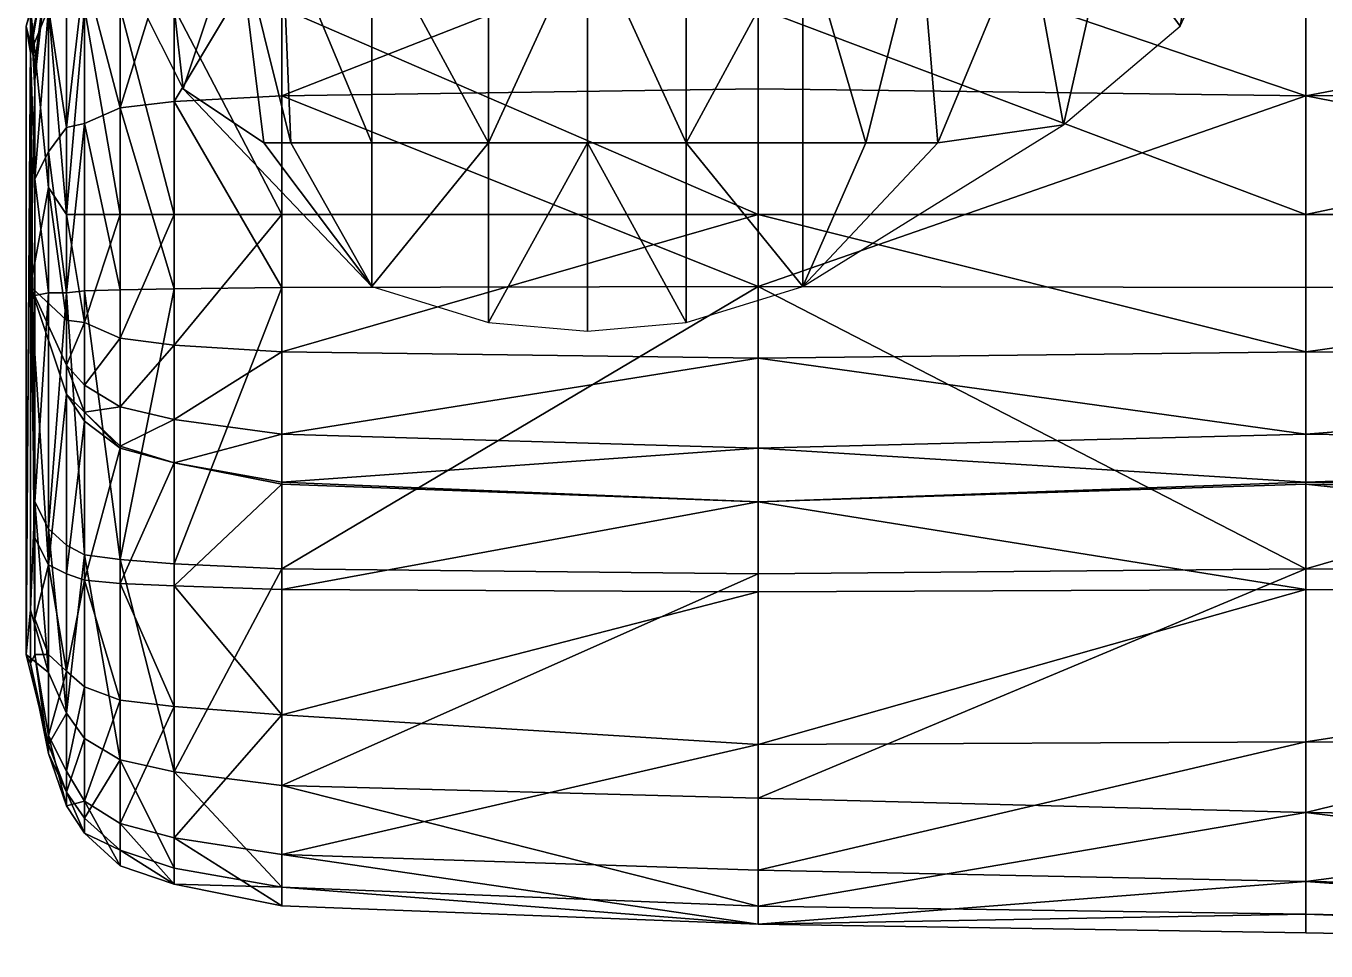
# Model space of a CAD drawing. Extents: x -0.706 to 0.004, y -0.514 to 0.451.
# Drawn here: x -0.7056 to -0.4759, y -0.5144 to -0.3508 of the extents above; entities that cross this region are included whole.
import ezdxf

# ---------------------------------------------------------------- set-up
doc = ezdxf.new("R2010")
doc.units = 0
doc.layers.get('0').update_dxf_attribs({"linetype": 'CONTINUOUS'})

msp = doc.modelspace()

# ---------------------------------------------------------------- meshes
at = {"color": 0, "linetype": 'BYBLOCK'}
mesh = msp.add_polyface(dxfattribs=at)
corners = [(-0.47466, -0.30163, 0.41116), (-0.47308, -0.28575, 0.45244), (-0.47466, -0.30321, 0.45244), (-0.47308, -0.28575, 0.41116), (-0.4699, -0.2413, 0.41116), (-0.47625, -0.30163, 0.38259), (-0.46831, -0.28575, 0.32385), (-0.47466, -0.28575, 0.38259), (-0.46831, -0.30163, 0.32067), (-0.52229, -0.3683, 0.52229), (-0.52864, -0.33338, 0.52705), (-0.54451, -0.37148, 0.52387), (-0.51435, -0.33338, 0.52229), (-0.56832, -0.39688, 0.52864), (-0.55721, -0.37148, 0.52864), (-0.54769, -0.33338, 0.53181), (-0.50959, -0.28575, 0.52705), (-0.52864, -0.28575, 0.53658), (-0.49848, -0.33338, 0.51276), (-0.49371, -0.28575, 0.51276), (-0.4826, -0.31433, 0.48736), (-0.48101, -0.28575, 0.48736), (-0.49213, -0.3302, 0.50324), (-0.50165, -0.35084, 0.51276), (-0.54769, -0.28575, 0.5461), (-0.56832, -0.33338, 0.53658), (-0.56832, -0.28575, 0.55245), (-0.58896, -0.28575, 0.55562), (-0.60642, -0.28575, 0.55721), (-0.60642, -0.33338, 0.54134), (-0.58896, -0.33338, 0.53975), (-0.56832, -0.37148, 0.53022), (-0.58896, -0.37148, 0.53181), (-0.58896, -0.40323, 0.52826), (-0.60642, -0.37148, 0.5334), (-0.60642, -0.40481, 0.52808)]
mesh.append_faces([[corners[k] for k in face] for face in [(2, 21, 20), (33, 34, 35)]], dxfattribs={"vtx0": -1, "color": 0})
mesh.append_faces([[corners[k] for k in face] for face in [(0, 1, 2), (5, 3, 0), (23, 12, 9), (13, 32, 33), (34, 32, 29)]], dxfattribs={"vtx0": -1, "vtx1": -1, "color": 0})
mesh.append_faces([[corners[k] for k in face] for face in [(0, 3, 1), (4, 1, 3), (5, 6, 7), (5, 7, 3), (9, 10, 11), (9, 12, 10), (13, 11, 14), (15, 11, 10), (14, 11, 15), (16, 10, 12), (17, 10, 16), (16, 18, 19), (12, 18, 16), (22, 19, 18), (2, 1, 21), (23, 18, 12), (15, 17, 24), (15, 10, 17), (25, 24, 26), (15, 24, 25), (29, 30, 27), (26, 27, 30), (30, 25, 26), (14, 31, 13), (13, 31, 32), (33, 32, 34), (25, 14, 15), (25, 31, 14), (25, 32, 31), (30, 32, 25), (30, 29, 32)]], dxfattribs={"vtx0": -1, "vtx1": -1, "vtx2": -1, "color": 0})
mesh.append_faces([[corners[k] for k in face] for face in [(11, 13, 9), (19, 20, 21), (27, 28, 29)]], dxfattribs={"vtx0": -1, "vtx2": -1, "color": 0})
mesh.append_faces([[corners[k] for k in face] for face in [(22, 20, 19), (23, 22, 18)]], dxfattribs={"vtx1": -1, "vtx2": -1, "color": 0})
mesh.append_faces([[corners[k] for k in face] for face in [(5, 8, 6)]], dxfattribs={"vtx2": -1, "color": 0})
mesh = msp.add_polyface(dxfattribs=at)
corners = [(-0.69056, -0.28575, 0.27781), (-0.69532, -0.29686, 0.38894), (-0.69691, -0.28575, 0.38894), (-0.68898, -0.29686, 0.27781), (-0.67945, -0.29051, 0.09818), (-0.67945, -0.30659, 0.09255), (-0.67945, -0.30872, 0.09596), (-0.69691, -0.28575, 0.45244), (-0.69374, -0.30321, 0.45244), (-0.66834, -0.33338, 0.52705), (-0.68421, -0.28575, 0.52705), (-0.68104, -0.33338, 0.52229), (-0.6731, -0.28575, 0.53658), (-0.66358, -0.37148, 0.51753), (-0.64453, -0.39688, 0.52705), (-0.65881, -0.37148, 0.52864), (-0.67786, -0.36195, 0.51435), (-0.68739, -0.33338, 0.51276), (-0.69215, -0.28575, 0.51276), (-0.6604, -0.33338, 0.53181), (-0.68898, -0.3302, 0.50006), (-0.69215, -0.31115, 0.48419), (-0.69532, -0.28575, 0.48736), (-0.6858, -0.34608, 0.50959), (-0.66199, -0.28575, 0.5461), (-0.64453, -0.33338, 0.53658), (-0.64453, -0.28575, 0.55245), (-0.62389, -0.28575, 0.55562), (-0.62389, -0.33338, 0.53975), (-0.60642, -0.28575, 0.55721), (-0.60642, -0.33338, 0.54134), (-0.62389, -0.37148, 0.53181), (-0.62389, -0.40323, 0.52826), (-0.64453, -0.37148, 0.53022), (-0.60642, -0.37148, 0.5334), (-0.60642, -0.40481, 0.52808)]
mesh.append_faces([[corners[k] for k in face] for face in [(0, 6, 3), (11, 23, 16), (34, 32, 35)]], dxfattribs={"vtx0": -1, "color": 0})
mesh.append_faces([[corners[k] for k in face] for face in [(14, 13, 16), (29, 27, 30)]], dxfattribs={"vtx0": -1, "vtx1": -1, "color": 0})
mesh.append_faces([[corners[k] for k in face] for face in [(0, 1, 2), (9, 12, 10), (13, 14, 15), (9, 16, 13), (17, 10, 18), (15, 9, 13), (15, 19, 9), (18, 20, 17), (21, 18, 22), (7, 8, 22), (17, 23, 11), (12, 19, 24), (9, 19, 12), (24, 25, 26), (24, 19, 25), (27, 26, 28), (25, 28, 26), (28, 30, 27), (33, 14, 31), (33, 15, 14), (31, 32, 34), (33, 19, 15), (25, 19, 33), (31, 25, 33), (31, 28, 25), (30, 28, 31)]], dxfattribs={"vtx0": -1, "vtx1": -1, "vtx2": -1, "color": 0})
mesh.append_faces([[corners[k] for k in face] for face in [(0, 4, 5), (7, 1, 8), (9, 10, 11), (17, 11, 10), (22, 8, 21), (31, 14, 32), (31, 34, 30)]], dxfattribs={"vtx0": -1, "vtx2": -1, "color": 0})
mesh.append_faces([[corners[k] for k in face] for face in [(3, 1, 0)]], dxfattribs={"vtx1": -1, "color": 0})
mesh.append_faces([[corners[k] for k in face] for face in [(5, 6, 0), (11, 16, 9), (21, 20, 18), (20, 23, 17)]], dxfattribs={"vtx1": -1, "vtx2": -1, "color": 0})
mesh = msp.add_polyface(dxfattribs=at)
corners = [(-0.69532, -0.31395, 0.2556), (-0.69532, -0.31395, 0.32227), (-0.68898, -0.30798, 0.25559), (-0.68898, -0.30798, 0.32226), (-0.68898, -0.29051, -0.00794), (-0.67945, -0.34766, -0.01032), (-0.68898, -0.34766, -0.00794), (-0.69532, -0.34766, -0.00159), (-0.69532, -0.29051, -0.00159), (-0.67945, -0.38418, -0.01032), (-0.68898, -0.38418, -0.00794), (-0.69532, -0.38418, -0.00159), (-0.69532, -0.31395, 0.19051), (-0.68898, -0.30798, 0.13335), (-0.69532, -0.31433, 0.13335), (-0.68898, -0.30798, 0.1905), (-0.67945, -0.30872, 0.09596), (-0.68898, -0.31119, 0.09563), (-0.69532, -0.31713, 0.09524), (-0.68898, -0.30934, 0.0903), (-0.69532, -0.31274, 0.08572), (-0.69532, -0.32579, 0.47611), (-0.68898, -0.31308, 0.45079), (-0.69532, -0.31891, 0.45024), (-0.68898, -0.32004, 0.47896), (-0.67945, -0.31, 0.45137), (-0.67945, -0.30555, 0.41023), (-0.68898, -0.30865, 0.40995), (-0.69532, -0.31395, 0.3826), (-0.68898, -0.30798, 0.38259), (-0.69532, -0.31414, 0.4099), (-0.6985, -0.32195, 0.44886), (-0.6985, -0.3175, 0.38259), (-0.6985, -0.32835, 0.47445), (-0.69532, -0.34125, 0.49156), (-0.68898, -0.33652, 0.49509), (-0.6985, -0.36877, 0.50417), (-0.69532, -0.36809, 0.50862), (-0.68898, -0.39746, 0.51865), (-0.68898, -0.36529, 0.5131)]
mesh.append_faces([[corners[k] for k in face] for face in [(6, 9, 10), (19, 18, 17)]], dxfattribs={"vtx0": -1, "color": 0})
mesh.append_faces([[corners[k] for k in face] for face in [(4, 5, 6), (6, 7, 4), (10, 7, 6), (30, 22, 27), (34, 39, 35)]], dxfattribs={"vtx0": -1, "vtx1": -1, "color": 0})
mesh.append_faces([[corners[k] for k in face] for face in [(0, 1, 2), (4, 7, 8), (12, 13, 14), (0, 2, 12), (21, 22, 23), (24, 22, 21), (25, 22, 24), (28, 3, 1), (23, 30, 31), (23, 22, 30), (32, 30, 28), (28, 27, 29), (30, 27, 28), (21, 33, 34), (21, 35, 24), (34, 35, 21), (34, 36, 37), (37, 38, 39), (37, 39, 34)]], dxfattribs={"vtx0": -1, "vtx1": -1, "vtx2": -1, "color": 0})
mesh.append_faces([[corners[k] for k in face] for face in [(14, 17, 18), (12, 2, 15)]], dxfattribs={"vtx0": -1, "vtx2": -1, "color": 0})
mesh.append_faces([[corners[k] for k in face] for face in [(17, 16, 19)]], dxfattribs={"vtx1": -1, "color": 0})
mesh.append_faces([[corners[k] for k in face] for face in [(3, 2, 1), (10, 11, 7), (15, 13, 12), (13, 17, 14), (19, 20, 18), (26, 27, 22), (29, 3, 28)]], dxfattribs={"vtx1": -1, "vtx2": -1, "color": 0})
mesh.append_faces([[corners[k] for k in face] for face in [(16, 17, 13)]], dxfattribs={"vtx2": -1, "color": 0})
mesh = msp.add_polyface(dxfattribs=at)
corners = [(-0.68898, -0.29051, -0.00794), (-0.67945, -0.29051, -0.01032), (-0.67945, -0.34766, -0.01032), (-0.6604, -0.29051, -0.01032), (-0.6604, -0.34766, -0.01032), (-0.67945, -0.38418, -0.01032), (-0.68898, -0.34766, -0.00794), (-0.6604, -0.38418, -0.01032), (-0.57626, -0.38418, -0.01032), (-0.57626, -0.34766, -0.01032), (-0.47943, -0.38418, -0.01032), (-0.47943, -0.34766, -0.01032), (-0.67945, -0.30872, 0.09596), (-0.68898, -0.30798, 0.13335), (-0.67945, -0.30555, 0.13335), (-0.68898, -0.30934, 0.0903), (-0.67945, -0.30659, 0.09255), (-0.67945, -0.31, 0.45137), (-0.68898, -0.32004, 0.47896), (-0.67945, -0.31684, 0.48093), (-0.67945, -0.30555, 0.41023), (-0.68898, -0.31308, 0.45079), (-0.67945, -0.30555, 0.38259), (-0.68898, -0.30798, 0.38259), (-0.68898, -0.30865, 0.40995), (-0.57626, -0.39688, 0.52864), (-0.57626, -0.36195, 0.52229), (-0.6604, -0.36316, 0.51914), (-0.47943, -0.36316, 0.51914), (-0.57626, -0.3302, 0.50324), (-0.6604, -0.31401, 0.48253), (-0.6604, -0.33238, 0.50057), (-0.57626, -0.31115, 0.48419), (-0.47943, -0.31401, 0.48253), (-0.67945, -0.3345, 0.49789), (-0.68898, -0.33652, 0.49509), (-0.6604, -0.30658, 0.45215), (-0.57626, -0.30378, 0.45273), (-0.67945, -0.39728, 0.52198), (-0.67945, -0.36417, 0.51646), (-0.68898, -0.36529, 0.5131), (-0.6604, -0.39706, 0.52496)]
mesh.append_faces([[corners[k] for k in face] for face in [(4, 8, 7)]], dxfattribs={"vtx0": -1, "color": 0})
mesh.append_faces([[corners[k] for k in face] for face in [(4, 2, 3), (7, 2, 4), (15, 12, 16), (34, 18, 35), (31, 27, 29)]], dxfattribs={"vtx0": -1, "vtx1": -1, "color": 0})
mesh.append_faces([[corners[k] for k in face] for face in [(0, 1, 2), (3, 2, 1), (2, 5, 6), (9, 8, 4), (9, 11, 10), (12, 13, 14), (17, 18, 19), (20, 21, 17), (25, 26, 27), (26, 25, 28), (29, 30, 31), (29, 32, 30), (32, 29, 33), (19, 31, 30), (34, 31, 19), (34, 19, 18), (19, 36, 17), (30, 36, 19), (37, 30, 32), (36, 30, 37), (33, 37, 32), (38, 39, 40), (27, 31, 39), (39, 41, 27), (29, 27, 26), (28, 29, 26), (34, 40, 39), (34, 35, 40)]], dxfattribs={"vtx0": -1, "vtx1": -1, "vtx2": -1, "color": 0})
mesh.append_faces([[corners[k] for k in face] for face in [(9, 10, 8), (22, 23, 24), (39, 31, 34)]], dxfattribs={"vtx0": -1, "vtx2": -1, "color": 0})
mesh.append_faces([[corners[k] for k in face] for face in [(7, 5, 2)]], dxfattribs={"vtx1": -1, "vtx2": -1, "color": 0})
mesh = msp.add_polyface(dxfattribs=at)
corners = [(-0.14129, -0.29845, 0.32226), (-0.30639, -0.29845, 0.25559), (-0.30639, -0.29845, 0.32226), (-0.47943, -0.30163, 0.32226), (-0.47943, -0.30163, 0.25559), (-0.47943, -0.423, 0.00574), (-0.30639, -0.40958, -0.00714), (-0.30639, -0.42545, 0.00556), (-0.47943, -0.40844, -0.00731), (-0.30639, -0.38418, -0.01032), (-0.47943, -0.38418, -0.01032), (-0.30639, -0.34766, -0.01032), (-0.47943, -0.34766, -0.01032), (-0.30639, -0.29845, 0.13335), (-0.47943, -0.30163, 0.1905), (-0.30639, -0.29845, 0.1905), (-0.47943, -0.30163, 0.13335), (-0.47943, -0.30476, 0.09646), (-0.30639, -0.30163, 0.09684), (-0.47943, -0.30372, 0.095), (-0.30639, -0.29845, 0.41116), (-0.47943, -0.30658, 0.45215), (-0.30639, -0.30378, 0.45273), (-0.47943, -0.30202, 0.4108), (-0.47943, -0.30163, 0.38259), (-0.30639, -0.29845, 0.38259), (-0.57626, -0.29845, 0.38259), (-0.47943, -0.39706, 0.52496), (-0.57626, -0.39688, 0.52864), (-0.47943, -0.44679, 0.52249), (-0.30639, -0.39688, 0.52864), (-0.47943, -0.36316, 0.51914), (-0.30639, -0.36195, 0.52229), (-0.30639, -0.3302, 0.50324), (-0.47943, -0.33238, 0.50057), (-0.47943, -0.31401, 0.48253), (-0.30639, -0.31115, 0.48419), (-0.57626, -0.3302, 0.50324), (-0.57626, -0.30378, 0.45273)]
mesh.append_faces([[corners[k] for k in face] for face in [(17, 18, 19)]], dxfattribs={"color": 0})
mesh.append_faces([[corners[k] for k in face] for face in [(9, 8, 10), (31, 28, 27), (30, 31, 27)]], dxfattribs={"vtx0": -1, "color": 0})
mesh.append_faces([[corners[k] for k in face] for face in [(10, 11, 9), (24, 26, 23), (35, 37, 34), (21, 38, 35)]], dxfattribs={"vtx0": -1, "vtx1": -1, "color": 0})
mesh.append_faces([[corners[k] for k in face] for face in [(0, 1, 2), (1, 3, 2), (5, 6, 7), (12, 11, 10), (13, 14, 15), (18, 16, 13), (15, 4, 1), (20, 21, 22), (2, 24, 25), (30, 32, 31), (33, 31, 32), (22, 35, 36), (33, 36, 35)]], dxfattribs={"vtx0": -1, "vtx1": -1, "vtx2": -1, "color": 0})
mesh.append_faces([[corners[k] for k in face] for face in [(1, 4, 3), (9, 6, 8), (13, 16, 14), (15, 14, 4), (20, 23, 21), (2, 3, 24), (25, 23, 20), (25, 24, 23), (22, 21, 35), (33, 35, 34)]], dxfattribs={"vtx0": -1, "vtx2": -1, "color": 0})
mesh.append_faces([[corners[k] for k in face] for face in [(8, 6, 5), (27, 28, 29), (34, 37, 31)]], dxfattribs={"vtx1": -1, "color": 0})
mesh.append_faces([[corners[k] for k in face] for face in [(18, 17, 16), (30, 27, 29), (33, 34, 31)]], dxfattribs={"vtx2": -1, "color": 0})
mesh = msp.add_polyface(dxfattribs=at)
corners = [(-0.70485, -0.39688, 0.25559), (-0.70485, -0.34766, 0.32226), (-0.70485, -0.34766, 0.25559), (-0.6985, -0.3175, 0.25559), (-0.6985, -0.38418, 0.00159), (-0.69532, -0.34766, -0.00159), (-0.69532, -0.38418, -0.00159), (-0.6985, -0.34766, 0.00159), (-0.70485, -0.34766, 0.13335), (-0.70485, -0.34766, 0.1905), (-0.6985, -0.3175, 0.13335), (-0.70485, -0.39688, 0.13335), (-0.70485, -0.34766, 0.09525), (-0.70485, -0.34766, 0.05715), (-0.70485, -0.39688, 0.05715), (-0.6985, -0.3175, 0.07938), (-0.70485, -0.39688, 0.02699), (-0.70167, -0.37941, 0.01905), (-0.70167, -0.34766, 0.01905), (-0.6985, -0.32068, 0.09525), (-0.70485, -0.39688, 0.1905), (-0.70564, -0.35084, 0.46037), (-0.70167, -0.33814, 0.44767), (-0.70485, -0.35401, 0.44609), (-0.70167, -0.33655, 0.46831), (-0.70485, -0.39688, 0.32226), (-0.70485, -0.34766, 0.38259), (-0.70485, -0.34766, 0.4064), (-0.70485, -0.39688, 0.41116), (-0.70406, -0.36195, 0.43656), (-0.70485, -0.39688, 0.40323), (-0.70406, -0.36037, 0.43815), (-0.70485, -0.39688, 0.38259), (-0.70406, -0.35754, 0.44133), (-0.70406, -0.37783, 0.4826), (-0.70167, -0.34766, 0.48101), (-0.70485, -0.3556, 0.4699), (-0.70167, -0.37306, 0.4953), (-0.6985, -0.36877, 0.50417), (-0.6985, -0.34201, 0.48811), (-0.69532, -0.34125, 0.49156), (-0.6985, -0.32835, 0.47445), (-0.6985, -0.398, 0.50948), (-0.69532, -0.36809, 0.50862)]
mesh.append_faces([[corners[k] for k in face] for face in [(8, 19, 12)]], dxfattribs={"vtx0": -1, "color": 0})
mesh.append_faces([[corners[k] for k in face] for face in [(4, 5, 6), (16, 13, 17), (4, 18, 7), (12, 11, 8), (21, 22, 23), (30, 26, 32), (23, 22, 33), (33, 22, 31), (34, 35, 36)]], dxfattribs={"vtx0": -1, "vtx1": -1, "color": 0})
mesh.append_faces([[corners[k] for k in face] for face in [(24, 22, 21), (27, 28, 29), (30, 28, 27), (27, 31, 22), (37, 35, 34), (38, 35, 37), (38, 39, 35), (40, 39, 38), (42, 43, 38), (42, 38, 37)]], dxfattribs={"vtx0": -1, "vtx1": -1, "vtx2": -1, "color": 0})
mesh.append_faces([[corners[k] for k in face] for face in [(0, 1, 2), (11, 9, 8), (4, 17, 18), (3, 9, 2), (20, 2, 9), (25, 26, 1), (24, 36, 35), (24, 21, 36)]], dxfattribs={"vtx0": -1, "vtx2": -1, "color": 0})
mesh.append_faces([[corners[k] for k in face] for face in [(29, 31, 27)]], dxfattribs={"vtx1": -1, "color": 0})
mesh.append_faces([[corners[k] for k in face] for face in [(2, 1, 3), (4, 7, 5), (8, 9, 10), (12, 13, 14), (18, 17, 13), (35, 39, 41)]], dxfattribs={"vtx1": -1, "vtx2": -1, "color": 0})
mesh.append_faces([[corners[k] for k in face] for face in [(15, 13, 12), (30, 27, 26)]], dxfattribs={"vtx2": -1, "color": 0})
mesh = msp.add_polyface(dxfattribs=at)
corners = [(-0.70485, -0.39688, 0.32226), (-0.70485, -0.34766, 0.32226), (-0.70485, -0.39688, 0.25559), (-0.6985, -0.41593, 0.32226), (-0.6985, -0.38418, 0.00159), (-0.69532, -0.40323), (-0.6985, -0.40281, 0.00407), (-0.69532, -0.38418, -0.00159), (-0.68898, -0.38418, -0.00794), (-0.68898, -0.40602, -0.00479), (-0.69532, -0.41434, 0.00714), (-0.70485, -0.39688, 0.13335), (-0.6985, -0.41593, 0.1905), (-0.70485, -0.39688, 0.1905), (-0.70485, -0.34766, 0.1905), (-0.6985, -0.41593, 0.05715), (-0.70485, -0.39688, 0.09525), (-0.70485, -0.39688, 0.05715), (-0.70485, -0.34766, 0.09525), (-0.70485, -0.34766, 0.05715), (-0.70485, -0.39688, 0.02699), (-0.6985, -0.41593, 0.01905), (-0.6985, -0.41079, 0.0088), (-0.70167, -0.37941, 0.01905), (-0.6985, -0.41593, 0.09525), (-0.70485, -0.34766, 0.25559), (-0.70485, -0.35401, 0.44609), (-0.70564, -0.46196, 0.46037), (-0.70564, -0.35084, 0.46037), (-0.70485, -0.39688, 0.38259), (-0.70485, -0.34766, 0.38259), (-0.6985, -0.41593, 0.38259), (-0.70485, -0.39688, 0.41116), (-0.70406, -0.44133, 0.43656), (-0.70406, -0.36195, 0.43656), (-0.70485, -0.39688, 0.40323), (-0.6985, -0.41593, 0.40164), (-0.70406, -0.36037, 0.43815), (-0.70406, -0.46196, 0.44133), (-0.70406, -0.35754, 0.44133), (-0.70406, -0.37783, 0.4826), (-0.70167, -0.398, 0.50006), (-0.70167, -0.37306, 0.4953), (-0.70406, -0.39846, 0.48419), (-0.70406, -0.43498, 0.48101), (-0.70485, -0.3556, 0.4699), (-0.69532, -0.39763, 0.51269), (-0.68898, -0.39746, 0.51865), (-0.69532, -0.36809, 0.50862), (-0.6985, -0.398, 0.50948)]
mesh.append_faces([[corners[k] for k in face] for face in [(21, 17, 20), (22, 20, 6), (24, 11, 16)]], dxfattribs={"vtx0": -1, "color": 0})
mesh.append_faces([[corners[k] for k in face] for face in [(0, 1, 2), (2, 3, 0), (4, 5, 6), (9, 10, 5), (11, 12, 13), (13, 14, 11), (17, 19, 20), (23, 6, 20), (2, 25, 13), (26, 27, 28), (29, 30, 0), (0, 31, 29), (37, 38, 39), (45, 44, 40), (46, 48, 49), (49, 42, 41)]], dxfattribs={"vtx0": -1, "vtx1": -1, "color": 0})
mesh.append_faces([[corners[k] for k in face] for face in [(7, 5, 4), (5, 7, 8), (40, 41, 42)]], dxfattribs={"vtx0": -1, "vtx1": -1, "vtx2": -1, "color": 0})
mesh.append_faces([[corners[k] for k in face] for face in [(5, 8, 9), (15, 16, 17), (32, 33, 34)]], dxfattribs={"vtx0": -1, "vtx2": -1, "color": 0})
mesh.append_faces([[corners[k] for k in face] for face in [(4, 6, 23), (43, 41, 40), (43, 40, 44)]], dxfattribs={"vtx1": -1, "color": 0})
mesh.append_faces([[corners[k] for k in face] for face in [(17, 16, 18), (2, 13, 12), (35, 36, 32), (35, 29, 36), (26, 39, 38), (45, 28, 27), (46, 47, 48)]], dxfattribs={"vtx1": -1, "vtx2": -1, "color": 0})
mesh.append_faces([[corners[k] for k in face] for face in [(22, 6, 5), (18, 16, 11), (37, 34, 33)]], dxfattribs={"vtx2": -1, "color": 0})
mesh = msp.add_polyface(dxfattribs=at)
corners = [(-0.68898, -0.42545, 0.25559), (-0.68898, -0.42545, 0.32226), (-0.69532, -0.4191, 0.32226), (-0.69532, -0.4191, 0.25559), (-0.68898, -0.42545, 0.13335), (-0.68898, -0.42545, 0.1905), (-0.69532, -0.4191, 0.1905), (-0.69532, -0.4191, 0.13335), (-0.68898, -0.42545, 0.05715), (-0.68898, -0.42545, 0.09525), (-0.69532, -0.4191, 0.05715), (-0.69532, -0.4191, 0.09525), (-0.68898, -0.42509, 0.01749), (-0.69532, -0.4191, 0.01746), (-0.68898, -0.41818, 0.00653), (-0.70485, -0.46355, 0.44609), (-0.70564, -0.46196, 0.46037), (-0.70485, -0.35401, 0.44609), (-0.68898, -0.42545, 0.38259), (-0.69532, -0.4191, 0.38259), (-0.6985, -0.4649, 0.40947), (-0.70167, -0.44609, 0.41116), (-0.6985, -0.44768, 0.40164), (-0.70406, -0.45561, 0.43815), (-0.70167, -0.46196, 0.41751), (-0.70406, -0.44133, 0.43656), (-0.70485, -0.39688, 0.41116), (-0.6985, -0.41593, 0.40164), (-0.69532, -0.44878, 0.39846), (-0.68898, -0.42545, 0.392), (-0.68898, -0.44941, 0.39211), (-0.69532, -0.42069, 0.39687), (-0.68898, -0.47, 0.40085), (-0.70406, -0.46196, 0.44133), (-0.70406, -0.36037, 0.43815), (-0.6985, -0.47229, 0.48868), (-0.6985, -0.44262, 0.50669), (-0.70167, -0.43974, 0.49689), (-0.70406, -0.43498, 0.48101), (-0.70167, -0.46514, 0.48101), (-0.70485, -0.45403, 0.4699), (-0.70167, -0.398, 0.50006), (-0.70485, -0.3556, 0.4699), (-0.69532, -0.44431, 0.50977), (-0.68898, -0.44517, 0.51599), (-0.69532, -0.39763, 0.51269), (-0.6985, -0.398, 0.50948)]
mesh.append_faces([[corners[k] for k in face] for face in [(13, 14, 12)]], dxfattribs={"vtx0": -1, "color": 0})
mesh.append_faces([[corners[k] for k in face] for face in [(11, 10, 9), (12, 10, 13), (8, 10, 12), (21, 27, 22), (28, 29, 30), (22, 31, 28), (28, 20, 22)]], dxfattribs={"vtx0": -1, "vtx1": -1, "color": 0})
mesh.append_faces([[corners[k] for k in face] for face in [(2, 3, 0), (6, 7, 4), (7, 11, 4), (3, 6, 5), (2, 18, 19), (23, 21, 24), (35, 36, 37), (38, 39, 37), (37, 41, 38), (43, 44, 45), (46, 36, 43), (46, 37, 36), (35, 43, 36)]], dxfattribs={"vtx0": -1, "vtx1": -1, "vtx2": -1, "color": 0})
mesh.append_faces([[corners[k] for k in face] for face in [(2, 1, 18), (20, 21, 22), (26, 21, 25), (22, 27, 31), (32, 28, 30), (19, 29, 31), (17, 33, 15), (42, 16, 40)]], dxfattribs={"vtx0": -1, "vtx2": -1, "color": 0})
mesh.append_faces([[corners[k] for k in face] for face in [(25, 21, 23), (40, 39, 38)]], dxfattribs={"vtx1": -1, "color": 0})
mesh.append_faces([[corners[k] for k in face] for face in [(0, 1, 2), (4, 5, 6), (8, 9, 10), (15, 16, 17), (31, 29, 28), (23, 33, 34)]], dxfattribs={"vtx1": -1, "vtx2": -1, "color": 0})
mesh = msp.add_polyface(dxfattribs=at)
corners = [(-0.69532, -0.4191, 0.25559), (-0.6985, -0.41593, 0.32226), (-0.6985, -0.41593, 0.25559), (-0.69532, -0.4191, 0.32226), (-0.70485, -0.39688, 0.25559), (-0.68898, -0.41818, 0.00653), (-0.69532, -0.41434, 0.00714), (-0.68898, -0.40602, -0.00479), (-0.6985, -0.41593, 0.13335), (-0.69532, -0.4191, 0.1905), (-0.6985, -0.41593, 0.1905), (-0.69532, -0.4191, 0.13335), (-0.70485, -0.39688, 0.13335), (-0.6985, -0.41593, 0.05715), (-0.69532, -0.4191, 0.09525), (-0.6985, -0.41593, 0.09525), (-0.69532, -0.4191, 0.05715), (-0.70485, -0.39688, 0.09525), (-0.69532, -0.4191, 0.01746), (-0.6985, -0.41593, 0.01905), (-0.70485, -0.39688, 0.05715), (-0.6985, -0.41079, 0.0088), (-0.69532, -0.40323), (-0.70485, -0.39688, 0.02699), (-0.6985, -0.41593, 0.38259), (-0.69532, -0.4191, 0.38259), (-0.70485, -0.39688, 0.32226), (-0.70485, -0.39688, 0.41116), (-0.6985, -0.41593, 0.40164), (-0.70167, -0.44609, 0.41116), (-0.69532, -0.42069, 0.39687), (-0.70485, -0.39688, 0.38259), (-0.70406, -0.36037, 0.43815), (-0.70406, -0.44133, 0.43656), (-0.70406, -0.45561, 0.43815), (-0.70406, -0.43498, 0.48101), (-0.70167, -0.398, 0.50006), (-0.70406, -0.39846, 0.48419), (-0.70485, -0.45403, 0.4699), (-0.70485, -0.3556, 0.4699), (-0.69532, -0.39763, 0.51269), (-0.68898, -0.44517, 0.51599), (-0.68898, -0.39746, 0.51865), (-0.6985, -0.398, 0.50948), (-0.69532, -0.44431, 0.50977), (-0.70167, -0.43974, 0.49689)]
mesh.append_faces([[corners[k] for k in face] for face in [(13, 14, 15), (21, 18, 19), (24, 30, 28), (35, 36, 37)]], dxfattribs={"vtx0": -1, "color": 0})
mesh.append_faces([[corners[k] for k in face] for face in [(5, 6, 7), (8, 9, 10), (13, 20, 19), (19, 23, 21), (8, 12, 15), (28, 31, 24), (40, 41, 42), (43, 44, 40)]], dxfattribs={"vtx0": -1, "vtx1": -1, "color": 0})
mesh.append_faces([[corners[k] for k in face] for face in [(3, 1, 0), (11, 9, 8), (16, 14, 13), (13, 18, 16), (21, 22, 6), (6, 18, 21), (18, 6, 5), (2, 9, 0), (24, 3, 25), (27, 28, 29), (25, 30, 24)]], dxfattribs={"vtx0": -1, "vtx1": -1, "vtx2": -1, "color": 0})
mesh.append_faces([[corners[k] for k in face] for face in [(0, 1, 2), (4, 2, 1), (12, 8, 10), (11, 15, 14), (11, 8, 15), (4, 10, 2), (26, 1, 24), (32, 33, 34)]], dxfattribs={"vtx0": -1, "vtx2": -1, "color": 0})
mesh.append_faces([[corners[k] for k in face] for face in [(15, 17, 13)]], dxfattribs={"vtx1": -1, "color": 0})
mesh.append_faces([[corners[k] for k in face] for face in [(2, 10, 9), (24, 1, 3), (38, 35, 39), (43, 36, 45)]], dxfattribs={"vtx1": -1, "vtx2": -1, "color": 0})
mesh.append_faces([[corners[k] for k in face] for face in [(13, 19, 18)]], dxfattribs={"vtx2": -1, "color": 0})
mesh = msp.add_polyface(dxfattribs=at)
corners = [(-0.67945, -0.42807, 0.25559), (-0.68898, -0.42545, 0.32226), (-0.68898, -0.42545, 0.25559), (-0.67945, -0.42807, 0.32226), (-0.67945, -0.40726, -0.00728), (-0.68898, -0.41818, 0.00653), (-0.68898, -0.40602, -0.00479), (-0.67945, -0.42039, 0.00592), (-0.6604, -0.40844, -0.00731), (-0.6604, -0.423, 0.00574), (-0.6604, -0.38418, -0.01032), (-0.67945, -0.38418, -0.01032), (-0.68898, -0.38418, -0.00794), (-0.67945, -0.42807, 0.13335), (-0.68898, -0.42545, 0.1905), (-0.68898, -0.42545, 0.13335), (-0.67945, -0.42807, 0.1905), (-0.68898, -0.42545, 0.05715), (-0.67945, -0.42807, 0.09525), (-0.68898, -0.42545, 0.09525), (-0.67945, -0.42807, 0.05715), (-0.67945, -0.42807, 0.01763), (-0.68898, -0.42509, 0.01749), (-0.6604, -0.43149, 0.01754), (-0.69532, -0.4191, 0.09525), (-0.6604, -0.4318, 0.25559), (-0.69532, -0.4191, 0.25559), (-0.68898, -0.42545, 0.38259), (-0.67945, -0.42807, 0.38259), (-0.6604, -0.4318, 0.38259), (-0.67945, -0.42807, 0.38952), (-0.68898, -0.42545, 0.392), (-0.6604, -0.4318, 0.38576), (-0.69532, -0.4191, 0.38259), (-0.67945, -0.39728, 0.52198), (-0.68898, -0.36529, 0.5131), (-0.68898, -0.39746, 0.51865), (-0.68898, -0.44517, 0.51599), (-0.67945, -0.4459, 0.51909), (-0.6604, -0.39706, 0.52496), (-0.67945, -0.36417, 0.51646)]
mesh.append_faces([[corners[k] for k in face] for face in [(4, 10, 8), (17, 18, 19), (21, 9, 23)]], dxfattribs={"vtx0": -1, "color": 0})
mesh.append_faces([[corners[k] for k in face] for face in [(8, 7, 4), (9, 7, 8), (6, 11, 4), (12, 11, 6), (22, 7, 21), (5, 7, 22), (19, 13, 15), (34, 35, 36)]], dxfattribs={"vtx0": -1, "vtx1": -1, "color": 0})
mesh.append_faces([[corners[k] for k in face] for face in [(3, 1, 0), (4, 7, 5), (16, 14, 13), (17, 20, 18), (17, 21, 20), (21, 7, 9), (0, 2, 16), (16, 25, 0), (28, 27, 3), (3, 29, 28), (30, 27, 28)]], dxfattribs={"vtx0": -1, "vtx1": -1, "vtx2": -1, "color": 0})
mesh.append_faces([[corners[k] for k in face] for face in [(0, 1, 2), (4, 5, 6), (4, 11, 10), (13, 14, 15), (16, 2, 14), (3, 27, 1), (28, 32, 30), (38, 39, 34)]], dxfattribs={"vtx0": -1, "vtx2": -1, "color": 0})
mesh.append_faces([[corners[k] for k in face] for face in [(19, 15, 24), (31, 27, 30)]], dxfattribs={"vtx1": -1, "color": 0})
mesh.append_faces([[corners[k] for k in face] for face in [(19, 18, 13), (14, 2, 26), (27, 31, 33), (34, 36, 37), (34, 39, 40)]], dxfattribs={"vtx1": -1, "vtx2": -1, "color": 0})
mesh.append_faces([[corners[k] for k in face] for face in [(17, 22, 21)]], dxfattribs={"vtx2": -1, "color": 0})
mesh = msp.add_polyface(dxfattribs=at)
corners = [(-0.6604, -0.4318, 0.32226), (-0.57626, -0.43498, 0.25559), (-0.57626, -0.43498, 0.32226), (-0.6604, -0.4318, 0.25559), (-0.57626, -0.40958, -0.00714), (-0.6604, -0.423, 0.00574), (-0.6604, -0.40844, -0.00731), (-0.57626, -0.42545, 0.00556), (-0.57626, -0.38418, -0.01032), (-0.6604, -0.38418, -0.01032), (-0.6604, -0.4318, 0.1905), (-0.57626, -0.43498, 0.13335), (-0.57626, -0.43498, 0.1905), (-0.6604, -0.4318, 0.13335), (-0.6604, -0.4318, 0.05715), (-0.57626, -0.43498, 0.05715), (-0.57626, -0.43498, 0.09525), (-0.6604, -0.4318, 0.09525), (-0.6604, -0.43149, 0.01754), (-0.57626, -0.43498, 0.01746), (-0.6604, -0.50307, 0.47047), (-0.57626, -0.50959, 0.43656), (-0.57626, -0.50641, 0.47149), (-0.6604, -0.50638, 0.43692), (-0.57626, -0.43498, 0.38259), (-0.6604, -0.4318, 0.38576), (-0.67945, -0.49434, 0.41258), (-0.6604, -0.49729, 0.41024), (-0.6604, -0.47261, 0.39527), (-0.57626, -0.47784, 0.39211), (-0.6604, -0.45045, 0.38576), (-0.67945, -0.44981, 0.38952), (-0.57626, -0.45085, 0.38259), (-0.6604, -0.4318, 0.38259), (-0.67945, -0.42807, 0.38259), (-0.6604, -0.44679, 0.52249), (-0.57626, -0.39688, 0.52864), (-0.6604, -0.39706, 0.52496), (-0.6604, -0.36316, 0.51914), (-0.67945, -0.48269, 0.49834), (-0.6604, -0.48511, 0.50075), (-0.67945, -0.4459, 0.51909), (-0.57626, -0.44768, 0.52546)]
mesh.append_faces([[corners[k] for k in face] for face in [(4, 5, 6), (0, 24, 25)]], dxfattribs={"vtx0": -1, "color": 0})
mesh.append_faces([[corners[k] for k in face] for face in [(6, 8, 4), (18, 15, 14), (19, 15, 18), (18, 7, 19), (17, 11, 13), (16, 11, 17), (10, 1, 3), (32, 28, 30), (31, 25, 30), (36, 38, 37), (39, 20, 40), (40, 35, 39)]], dxfattribs={"vtx0": -1, "vtx1": -1, "color": 0})
mesh.append_faces([[corners[k] for k in face] for face in [(0, 1, 2), (7, 5, 4), (10, 11, 12), (14, 15, 16), (12, 1, 10), (20, 21, 22), (23, 26, 27), (26, 28, 27), (27, 28, 29), (22, 40, 20), (35, 37, 41), (42, 35, 40)]], dxfattribs={"vtx0": -1, "vtx1": -1, "vtx2": -1, "color": 0})
mesh.append_faces([[corners[k] for k in face] for face in [(20, 23, 21), (27, 21, 23), (30, 25, 24), (28, 31, 30), (35, 36, 37)]], dxfattribs={"vtx0": -1, "vtx2": -1, "color": 0})
mesh.append_faces([[corners[k] for k in face] for face in [(0, 3, 1), (10, 13, 11), (18, 5, 7), (33, 25, 34)]], dxfattribs={"vtx1": -1, "vtx2": -1, "color": 0})
mesh.append_faces([[corners[k] for k in face] for face in [(6, 9, 8), (16, 17, 14)]], dxfattribs={"vtx2": -1, "color": 0})
mesh = msp.add_polyface(dxfattribs=at)
corners = [(-0.47943, -0.4318, 0.32226), (-0.57626, -0.43498, 0.25559), (-0.47943, -0.4318, 0.25559), (-0.57626, -0.43498, 0.32226), (-0.57626, -0.40958, -0.00714), (-0.47943, -0.423, 0.00574), (-0.57626, -0.42545, 0.00556), (-0.47943, -0.40844, -0.00731), (-0.57626, -0.38418, -0.01032), (-0.47943, -0.38418, -0.01032), (-0.57626, -0.43498, 0.1905), (-0.57626, -0.43498, 0.13335), (-0.47943, -0.4318, 0.13335), (-0.47943, -0.4318, 0.1905), (-0.57626, -0.43498, 0.09525), (-0.47943, -0.4318, 0.05715), (-0.47943, -0.4318, 0.09525), (-0.57626, -0.43498, 0.05715), (-0.47943, -0.43149, 0.01754), (-0.57626, -0.43498, 0.01746), (-0.47943, -0.50784, 0.47047), (-0.57626, -0.50959, 0.43656), (-0.47943, -0.51114, 0.43692), (-0.57626, -0.50641, 0.47149), (-0.47943, -0.4318, 0.38259), (-0.57626, -0.43498, 0.38259), (-0.6604, -0.4318, 0.32226), (-0.57626, -0.50006, 0.40799), (-0.6604, -0.49729, 0.41024), (-0.47943, -0.50205, 0.41024), (-0.57626, -0.47784, 0.39211), (-0.47943, -0.47738, 0.39527), (-0.6604, -0.45045, 0.38576), (-0.57626, -0.45085, 0.38259), (-0.47943, -0.45045, 0.38576), (-0.6604, -0.47261, 0.39527), (-0.57626, -0.44768, 0.52546), (-0.57626, -0.39688, 0.52864), (-0.6604, -0.44679, 0.52249), (-0.47943, -0.44679, 0.52249), (-0.57626, -0.48736, 0.50324), (-0.6604, -0.48511, 0.50075), (-0.47943, -0.48987, 0.50075)]
mesh.append_faces([[corners[k] for k in face] for face in [(7, 8, 9), (14, 15, 16), (20, 21, 22), (21, 29, 22)]], dxfattribs={"vtx0": -1, "color": 0})
mesh.append_faces([[corners[k] for k in face] for face in [(0, 1, 2), (4, 8, 7), (18, 6, 5), (19, 6, 18), (2, 10, 13), (24, 3, 0), (32, 25, 33), (33, 25, 34), (40, 23, 42)]], dxfattribs={"vtx0": -1, "vtx1": -1, "color": 0})
mesh.append_faces([[corners[k] for k in face] for face in [(0, 3, 1), (4, 5, 6), (10, 11, 12), (17, 15, 14), (2, 1, 10), (23, 21, 20), (3, 25, 26), (27, 21, 28), (21, 27, 29), (28, 30, 27), (31, 27, 30), (30, 35, 33), (36, 37, 38), (39, 37, 36), (36, 40, 39)]], dxfattribs={"vtx0": -1, "vtx1": -1, "vtx2": -1, "color": 0})
mesh.append_faces([[corners[k] for k in face] for face in [(17, 18, 15), (11, 16, 12), (30, 33, 34), (36, 41, 40)]], dxfattribs={"vtx0": -1, "vtx2": -1, "color": 0})
mesh.append_faces([[corners[k] for k in face] for face in [(12, 13, 10), (19, 18, 17), (14, 16, 11), (24, 25, 3), (40, 41, 23)]], dxfattribs={"vtx1": -1, "vtx2": -1, "color": 0})
mesh.append_faces([[corners[k] for k in face] for face in [(4, 7, 5)]], dxfattribs={"vtx2": -1, "color": 0})
mesh = msp.add_polyface(dxfattribs=at)
corners = [(-0.67945, -0.42807, 0.32226), (-0.6604, -0.4318, 0.25559), (-0.6604, -0.4318, 0.32226), (-0.67945, -0.42807, 0.25559), (-0.67945, -0.42807, 0.1905), (-0.6604, -0.4318, 0.13335), (-0.6604, -0.4318, 0.1905), (-0.67945, -0.42807, 0.13335), (-0.6604, -0.4318, 0.05715), (-0.67945, -0.42807, 0.09525), (-0.67945, -0.42807, 0.05715), (-0.6604, -0.4318, 0.09525), (-0.67945, -0.42807, 0.01763), (-0.6604, -0.43149, 0.01754), (-0.67945, -0.50256, 0.43734), (-0.68898, -0.4965, 0.46819), (-0.68898, -0.49932, 0.4377), (-0.67945, -0.49972, 0.46939), (-0.69532, -0.49352, 0.43806), (-0.6604, -0.50307, 0.47047), (-0.6604, -0.50638, 0.43692), (-0.6604, -0.4318, 0.38259), (-0.67945, -0.47114, 0.39812), (-0.68898, -0.49179, 0.41452), (-0.68898, -0.47, 0.40085), (-0.67945, -0.49434, 0.41258), (-0.67945, -0.42807, 0.38952), (-0.68898, -0.44941, 0.39211), (-0.68898, -0.42545, 0.392), (-0.67945, -0.44981, 0.38952), (-0.6604, -0.47261, 0.39527), (-0.6604, -0.4318, 0.38576), (-0.68898, -0.48055, 0.49579), (-0.69532, -0.49085, 0.46744), (-0.67945, -0.48269, 0.49834), (-0.67945, -0.39728, 0.52198), (-0.68898, -0.44517, 0.51599), (-0.67945, -0.4459, 0.51909), (-0.6604, -0.44679, 0.52249)]
mesh.append_faces([[corners[k] for k in face] for face in [(8, 12, 13)]], dxfattribs={"vtx0": -1, "color": 0})
mesh.append_faces([[corners[k] for k in face] for face in [(11, 7, 9), (5, 7, 11), (14, 15, 16), (16, 15, 18), (20, 19, 14), (26, 27, 28), (29, 22, 27), (34, 36, 32)]], dxfattribs={"vtx0": -1, "vtx1": -1, "color": 0})
mesh.append_faces([[corners[k] for k in face] for face in [(0, 3, 1), (4, 7, 5), (8, 9, 10), (10, 12, 8), (14, 17, 15), (14, 19, 17), (22, 23, 24), (22, 25, 23), (25, 14, 23), (27, 22, 24), (22, 30, 25), (30, 22, 29), (15, 32, 33), (17, 32, 15), (17, 19, 34), (35, 36, 37), (34, 37, 36), (34, 38, 37)]], dxfattribs={"vtx0": -1, "vtx1": -1, "vtx2": -1, "color": 0})
mesh.append_faces([[corners[k] for k in face] for face in [(0, 1, 2), (4, 5, 6), (4, 6, 1), (0, 2, 21), (23, 14, 16), (26, 29, 27), (17, 34, 32)]], dxfattribs={"vtx0": -1, "vtx2": -1, "color": 0})
mesh.append_faces([[corners[k] for k in face] for face in [(11, 9, 8)]], dxfattribs={"vtx1": -1, "color": 0})
mesh.append_faces([[corners[k] for k in face] for face in [(20, 14, 25), (26, 31, 29)]], dxfattribs={"vtx1": -1, "vtx2": -1, "color": 0})
mesh = msp.add_polyface(dxfattribs=at)
corners = [(-0.30639, -0.43498, 0.25559), (-0.47943, -0.4318, 0.32226), (-0.47943, -0.4318, 0.25559), (-0.30639, -0.43498, 0.32226), (-0.30639, -0.43498, 0.13335), (-0.47943, -0.4318, 0.1905), (-0.47943, -0.4318, 0.13335), (-0.30639, -0.43498, 0.1905), (-0.47943, -0.4318, 0.05715), (-0.30639, -0.43498, 0.09525), (-0.47943, -0.4318, 0.09525), (-0.30639, -0.43498, 0.05715), (-0.47943, -0.43149, 0.01754), (-0.30639, -0.43498, 0.01746), (-0.30639, -0.42545, 0.00556), (-0.47943, -0.423, 0.00574), (-0.30639, -0.51435, 0.43656), (-0.47943, -0.50784, 0.47047), (-0.47943, -0.51114, 0.43692), (-0.30639, -0.51118, 0.47149), (-0.47943, -0.4318, 0.38259), (-0.30639, -0.43498, 0.38259), (-0.30639, -0.47943, 0.39211), (-0.47943, -0.50205, 0.41024), (-0.47943, -0.47738, 0.39527), (-0.30639, -0.50483, 0.40799), (-0.47943, -0.4318, 0.38576), (-0.30639, -0.45085, 0.38259), (-0.47943, -0.45045, 0.38576), (-0.57626, -0.50006, 0.40799), (-0.57626, -0.43498, 0.38259), (-0.57626, -0.47784, 0.39211), (-0.30639, -0.39688, 0.52864), (-0.47943, -0.44679, 0.52249), (-0.30639, -0.44768, 0.52546), (-0.47943, -0.48987, 0.50075), (-0.30639, -0.49213, 0.50324), (-0.57626, -0.50641, 0.47149), (-0.57626, -0.48736, 0.50324)]
mesh.append_faces([[corners[k] for k in face] for face in [(20, 21, 26), (30, 20, 26)]], dxfattribs={"color": 0})
mesh.append_faces([[corners[k] for k in face] for face in [(8, 9, 10), (16, 17, 18), (23, 16, 18), (28, 30, 26), (33, 38, 35)]], dxfattribs={"vtx0": -1, "color": 0})
mesh.append_faces([[corners[k] for k in face] for face in [(12, 11, 8), (10, 4, 6), (23, 29, 24), (35, 37, 17)]], dxfattribs={"vtx0": -1, "vtx1": -1, "color": 0})
mesh.append_faces([[corners[k] for k in face] for face in [(3, 1, 0), (7, 5, 4), (8, 11, 9), (10, 9, 4), (0, 2, 7), (16, 19, 17), (22, 25, 23), (25, 16, 23), (24, 27, 22), (32, 33, 34)]], dxfattribs={"vtx0": -1, "vtx1": -1, "vtx2": -1, "color": 0})
mesh.append_faces([[corners[k] for k in face] for face in [(0, 1, 2), (4, 5, 6), (14, 12, 15), (14, 13, 12), (7, 2, 5), (3, 20, 1), (22, 23, 24), (27, 26, 21), (31, 28, 24), (34, 35, 36), (34, 33, 35), (19, 35, 17)]], dxfattribs={"vtx0": -1, "vtx2": -1, "color": 0})
mesh.append_faces([[corners[k] for k in face] for face in [(28, 27, 24)]], dxfattribs={"vtx1": -1, "color": 0})
mesh.append_faces([[corners[k] for k in face] for face in [(12, 13, 11), (21, 20, 3)]], dxfattribs={"vtx1": -1, "vtx2": -1, "color": 0})
mesh.append_faces([[corners[k] for k in face] for face in [(27, 28, 26)]], dxfattribs={"vtx2": -1, "color": 0})
mesh = msp.add_polyface(dxfattribs=at)
corners = [(-0.30639, -0.43498, 0.25559), (-0.14129, -0.43498, 0.25559), (-0.14129, -0.43498, 0.32226), (-0.30639, -0.43498, 0.32226), (-0.04445, -0.4318, 0.25559), (-0.30639, -0.43498, 0.13335), (-0.14129, -0.43498, 0.13335), (-0.14129, -0.43498, 0.1905), (-0.30639, -0.43498, 0.1905), (-0.04445, -0.4318, 0.13335), (-0.30639, -0.43498, 0.09525), (-0.14129, -0.43498, 0.05715), (-0.14129, -0.43498, 0.09525), (-0.30639, -0.43498, 0.05715), (-0.04445, -0.4318, 0.09525), (-0.30639, -0.43498, 0.01746), (-0.14129, -0.43498, 0.01746), (-0.04445, -0.43149, 0.01754), (-0.14129, -0.42545, 0.00556), (-0.30639, -0.42545, 0.00556), (-0.30639, -0.51118, 0.47149), (-0.14129, -0.51435, 0.43656), (-0.14129, -0.51118, 0.47149), (-0.30639, -0.51435, 0.43656), (-0.14129, -0.43498, 0.38259), (-0.30639, -0.43498, 0.38259), (-0.30639, -0.50483, 0.40799), (-0.14129, -0.50483, 0.40799), (-0.14129, -0.47943, 0.39211), (-0.30639, -0.47943, 0.39211), (-0.30639, -0.45085, 0.38259), (-0.14129, -0.45085, 0.38259), (-0.14129, -0.44768, 0.52546), (-0.14129, -0.39688, 0.52864), (-0.30639, -0.44768, 0.52546), (-0.30639, -0.49213, 0.50324), (-0.47943, -0.48987, 0.50075), (-0.14129, -0.49213, 0.50324)]
mesh.append_faces([[corners[k] for k in face] for face in [(10, 11, 12), (15, 18, 16), (30, 24, 31)]], dxfattribs={"vtx0": -1, "color": 0})
mesh.append_faces([[corners[k] for k in face] for face in [(2, 3, 0), (7, 8, 5), (10, 13, 11), (15, 11, 13), (15, 19, 18), (10, 6, 5), (8, 1, 0), (26, 29, 28), (30, 28, 29)]], dxfattribs={"vtx0": -1, "vtx1": -1, "vtx2": -1, "color": 0})
mesh.append_faces([[corners[k] for k in face] for face in [(0, 1, 2), (5, 6, 7), (20, 21, 22), (20, 23, 21), (3, 24, 25), (26, 21, 23), (26, 28, 27), (30, 25, 24), (20, 35, 36), (20, 37, 35), (34, 37, 32), (34, 35, 37)]], dxfattribs={"vtx0": -1, "vtx2": -1, "color": 0})
mesh.append_faces([[corners[k] for k in face] for face in [(12, 11, 14), (16, 11, 15), (16, 17, 11), (16, 18, 17), (31, 28, 30)]], dxfattribs={"vtx1": -1, "color": 0})
mesh.append_faces([[corners[k] for k in face] for face in [(2, 1, 4), (7, 6, 9), (12, 6, 10), (7, 1, 8), (2, 24, 3), (27, 21, 26), (32, 33, 34), (22, 37, 20)]], dxfattribs={"vtx1": -1, "vtx2": -1, "color": 0})
mesh = msp.add_polyface(dxfattribs=at)
corners = [(-0.6985, -0.48625, 0.46542), (-0.70167, -0.47943, 0.44133), (-0.6985, -0.48867, 0.43881), (-0.70167, -0.47784, 0.46355), (-0.70485, -0.46355, 0.44609), (-0.70564, -0.46196, 0.46037), (-0.69532, -0.49352, 0.43806), (-0.69532, -0.49085, 0.46744), (-0.68898, -0.4965, 0.46819), (-0.70167, -0.47625, 0.42545), (-0.6985, -0.4649, 0.40947), (-0.6985, -0.48257, 0.42051), (-0.70167, -0.46196, 0.41751), (-0.69532, -0.46763, 0.40527), (-0.69532, -0.48787, 0.41792), (-0.70167, -0.44609, 0.41116), (-0.68898, -0.47, 0.40085), (-0.68898, -0.49179, 0.41452), (-0.69532, -0.44878, 0.39846), (-0.70406, -0.46196, 0.44133), (-0.70406, -0.45561, 0.43815), (-0.68898, -0.49932, 0.4377), (-0.69532, -0.47679, 0.49194), (-0.6985, -0.47229, 0.48868), (-0.70167, -0.46514, 0.48101), (-0.70167, -0.43974, 0.49689), (-0.68898, -0.48055, 0.49579), (-0.70485, -0.45403, 0.4699), (-0.69532, -0.44431, 0.50977), (-0.68898, -0.44517, 0.51599)]
mesh.append_faces([[corners[k] for k in face] for face in [(5, 24, 27)]], dxfattribs={"vtx0": -1, "color": 0})
mesh.append_faces([[corners[k] for k in face] for face in [(4, 3, 5), (1, 3, 4), (20, 12, 19), (23, 25, 24), (22, 28, 23)]], dxfattribs={"vtx0": -1, "vtx1": -1, "color": 0})
mesh.append_faces([[corners[k] for k in face] for face in [(0, 3, 1), (0, 6, 7), (6, 8, 7), (9, 10, 11), (12, 10, 9), (11, 13, 14), (11, 10, 13), (10, 12, 15), (14, 16, 17), (13, 16, 14), (16, 13, 18), (13, 10, 18), (14, 2, 11), (11, 2, 9), (19, 12, 9), (21, 14, 17), (1, 19, 9), (7, 22, 0), (23, 3, 0), (3, 24, 5), (28, 26, 29)]], dxfattribs={"vtx0": -1, "vtx1": -1, "vtx2": -1, "color": 0})
mesh.append_faces([[corners[k] for k in face] for face in [(0, 1, 2), (0, 2, 6), (9, 2, 1), (0, 22, 23), (7, 26, 22)]], dxfattribs={"vtx0": -1, "vtx2": -1, "color": 0})
mesh.append_faces([[corners[k] for k in face] for face in [(6, 2, 14), (21, 6, 14), (23, 24, 3), (22, 26, 28)]], dxfattribs={"vtx1": -1, "vtx2": -1, "color": 0})
mesh.append_faces([[corners[k] for k in face] for face in [(1, 4, 19)]], dxfattribs={"vtx2": -1, "color": 0})

doc.saveas('drawing.dxf')
